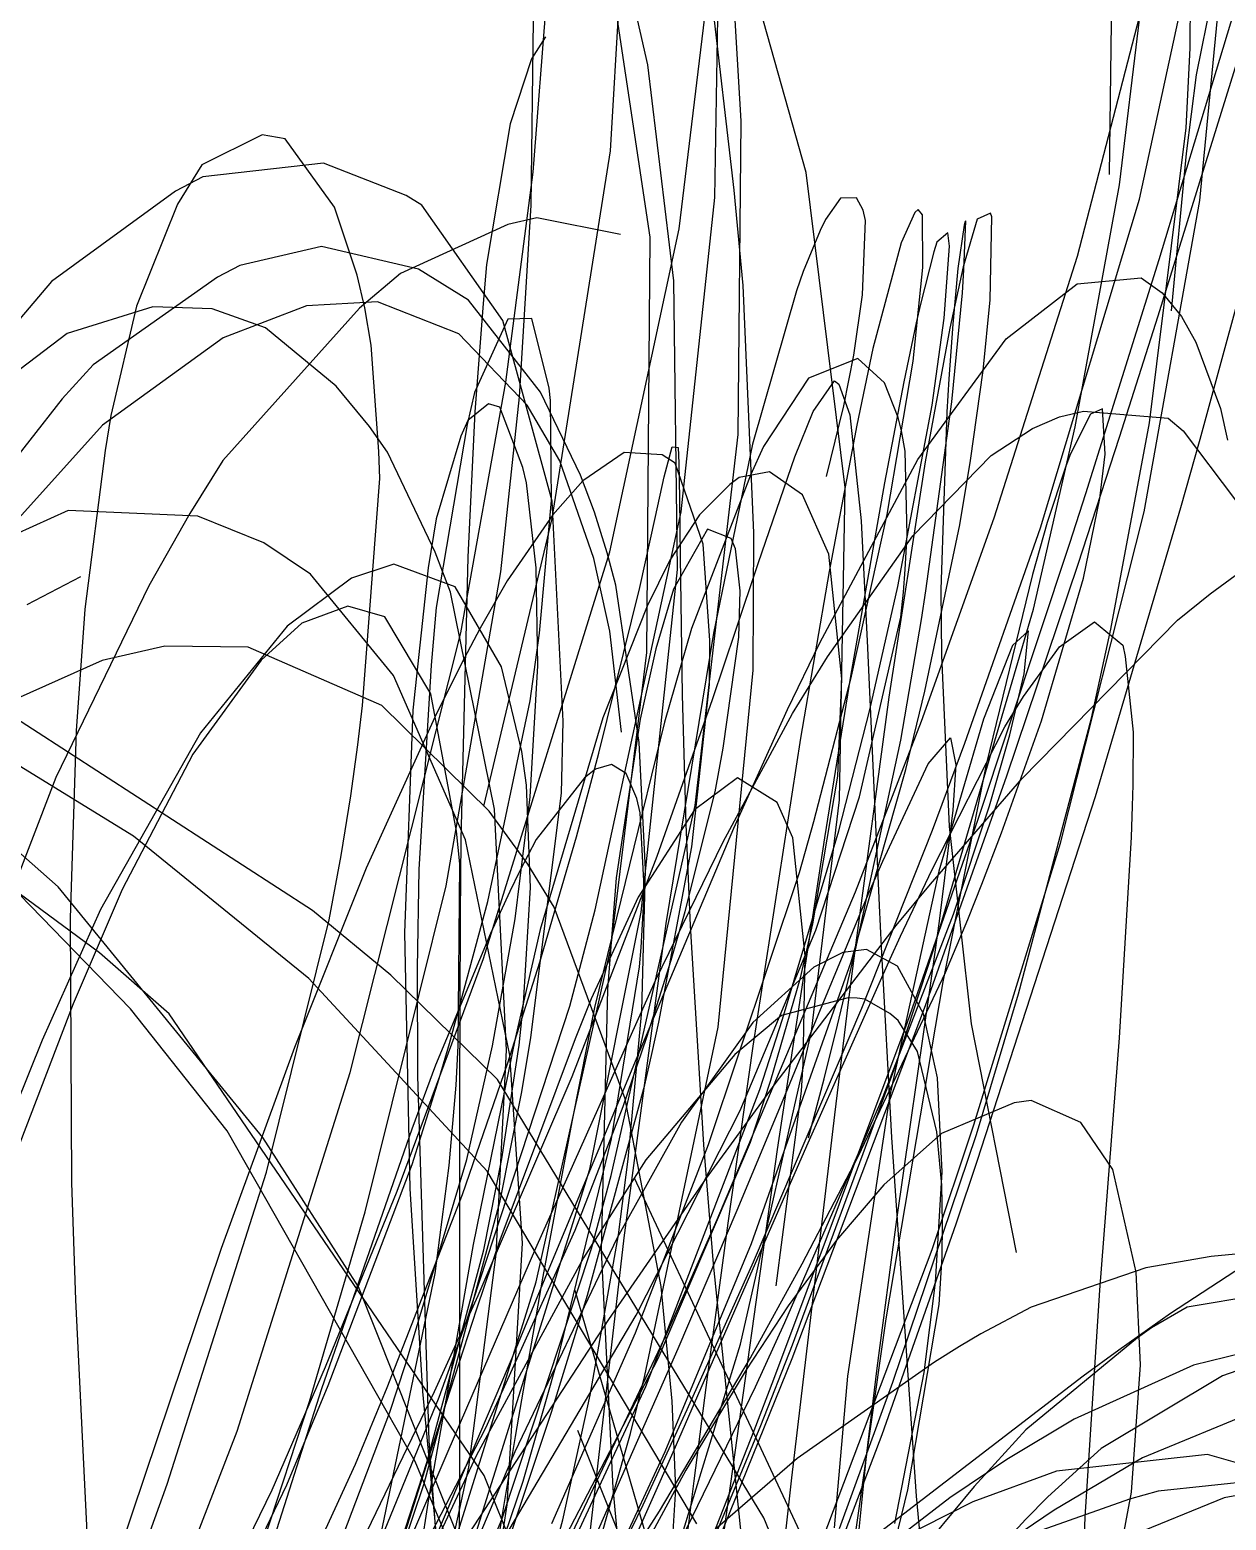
# Model space of a CAD drawing. Header units: metres. Extents: x -233 to 379, y -58 to 1087.
# Drawn here: x -66.08 to -42.18, y 62.79 to 92.55 of the extents above; entities that cross this region are included whole.
import ezdxf

# ---------------------------------------------------------------- set-up
doc = ezdxf.new("R2010")
doc.units = ezdxf.units.M

msp = doc.modelspace()

# ---------------------------------------------------------------- linework, layer by layer
for p, q in [((-53.734, 91.854, -1364.044), (-55.312, 98.761, -1354.988)), ((-41.75, 96.755, -1282.935), (-42.779, 91.652, -1280.637)), ((-53.686, 88.411, -1366.461), (-54.819, 95.949, -1357.236)), ((-50.572, 89.702, -1367.559), (-52.297, 95.84, -1359.053)), ((-56.024, 89.707, -1355.326), (-55.552, 95.72, -1346.21)), ((-42.903, 92.184, -1326.351), (-42.875, 95.102, -1320.535)), ((-54.477, 90.137, -1357.689), (-54.246, 94.136, -1351.453)), ((-51.866, 90.724, -1365.906), (-52.073, 94.139, -1361.847)), ((-42.704, 89.142, -1339.268), (-42.208, 94.327, -1329.251)), ((-42.679, 90.732, -1328.291), (-41.637, 94.189, -1321.429)), ((-52.01, 89.35, -1364.442), (-52.545, 93.974, -1358.744)), ((-43.91, 89.166, -1343.297), (-42.882, 93.917, -1334.57)), ((-53.109, 88.575, -1359.493), (-52.494, 93.648, -1350.118)), ((-44.47, 93.465, -1281.195), (-44.521, 89.659, -1278.409)), ((-52.397, 89.199, -1371.498), (-52.326, 93.263, -1366.776)), ((-45.149, 88.031, -1346.031), (-43.784, 93.314, -1336.59)), ((-56.065, 89.047, -1356.624), (-56.019, 92.749, -1350.72)), ((-44.314, 89.455, -1326.076), (-43.903, 92.807, -1317.629)), ((-55.774, 92.409, -1290.985), (-56.057, 91.973, -1289.225)), ((-56.057, 91.973, -1289.225), (-56.485, 90.671, -1286.976)), ((-43.539, 86.841, -1335.226), (-41.934, 92, -1325.593)), ((-42.978, 90.592, -1329.382), (-42.903, 92.184, -1326.351)), ((-53.214, 87.537, -1369.021), (-53.734, 91.854, -1364.044)), ((-42.779, 91.652, -1280.637), (-42.982, 90.081, -1280.178)), ((-56.485, 90.671, -1286.976), (-56.953, 87.861, -1285.082)), ((-51.929, 84.471, -1372.66), (-51.866, 90.724, -1365.906)), ((-43.714, 84.703, -1339.617), (-42.978, 90.592, -1329.382)), ((-43.522, 87.965, -1333.468), (-42.679, 90.732, -1328.291)), ((-61.437, 90.452, -1294.771), (-62.644, 89.852, -1289.893)), ((-60.977, 90.371, -1296.92), (-61.437, 90.452, -1294.771)), ((-59.993, 89.006, -1303.213), (-60.977, 90.371, -1296.92)), ((-60.211, 89.89, -1293.839), (-62.622, 89.615, -1288.928)), ((-58.563, 89.241, -1298.322), (-60.211, 89.89, -1293.839)), ((-55.642, 82.792, -1367.423), (-54.477, 90.137, -1357.689)), ((-42.982, 90.081, -1280.178), (-43.283, 86.941, -1279.395)), ((-42.702, 84.379, -1338.582), (-41.176, 89.971, -1328.025)), ((-62.622, 89.615, -1288.928), (-63.166, 89.326, -1288.08)), ((-62.644, 89.852, -1289.893), (-63.126, 89.07, -1288.284)), ((-56.572, 85.512, -1360.97), (-56.024, 89.707, -1355.326)), ((-49.794, 83.414, -1374.866), (-50.572, 89.702, -1367.559)), ((-63.166, 89.326, -1288.08), (-65.645, 87.526, -1284.689)), ((-51.832, 87.448, -1366.692), (-52.01, 89.35, -1364.442)), ((-45.194, 84.621, -1336.617), (-44.314, 89.455, -1326.076)), ((-63.126, 89.07, -1288.284), (-63.947, 87.034, -1285.771)), ((-59.541, 87.652, -1307.379), (-59.993, 89.006, -1303.213)), ((-58.25, 89.046, -1299.278), (-58.563, 89.241, -1298.322)), ((-56.629, 86.748, -1306.332), (-58.25, 89.046, -1299.278)), ((-56.298, 85.225, -1362.221), (-56.065, 89.047, -1356.624)), ((-53.064, 82.926, -1378.016), (-52.397, 89.199, -1371.498)), ((-49.883, 89.189, -1290.57), (-50.182, 88.766, -1288.774)), ((-49.563, 89.198, -1293.703), (-49.883, 89.189, -1290.57)), ((-49.435, 88.95, -1295.768), (-49.563, 89.198, -1293.703)), ((-45.889, 82.603, -1353.541), (-43.91, 89.166, -1343.297)), ((-43.818, 82.925, -1349.733), (-42.704, 89.142, -1339.268)), ((-55.952, 88.796, -1293.786), (-56.527, 88.665, -1292.491)), ((-54.281, 88.464, -1298.669), (-55.952, 88.796, -1293.786)), ((-50.182, 88.766, -1288.774), (-50.292, 88.54, -1288.264)), ((-49.442, 87.259, -1302.158), (-49.387, 88.745, -1296.935)), ((-49.387, 88.745, -1296.935), (-49.435, 88.95, -1295.768)), ((-48.397, 88.9, -1284.374), (-48.676, 88.296, -1282.574)), ((-48.332, 88.963, -1285.015), (-48.397, 88.9, -1284.374)), ((-48.247, 88.856, -1286.39), (-48.332, 88.963, -1285.015)), ((-48.24, 87.806, -1289.872), (-48.247, 88.856, -1286.39)), ((-47.155, 88.772, -1285.647), (-47.433, 87.817, -1284.763)), ((-47.418, 87.757, -1297.906), (-47.378, 88.734, -1290.446)), ((-47.394, 88.723, -1288.838), (-47.413, 88.647, -1287.546)), ((-47.378, 88.734, -1290.446), (-47.394, 88.723, -1288.838)), ((-46.888, 88.887, -1288.227), (-47.155, 88.772, -1285.647)), ((-46.894, 87.156, -1292.983), (-46.859, 88.816, -1288.712)), ((-46.859, 88.816, -1288.712), (-46.888, 88.887, -1288.227)), ((-56.527, 88.665, -1292.491), (-58.675, 87.684, -1288.306)), ((-54.492, 82.128, -1369.148), (-53.109, 88.575, -1359.493)), ((-53.754, 80.117, -1375.036), (-53.686, 88.411, -1366.461)), ((-50.292, 88.54, -1288.264), (-50.63, 87.727, -1286.9)), ((-47.739, 88.499, -1284.615), (-47.963, 88.308, -1281.928)), ((-47.706, 88.228, -1286.044), (-47.739, 88.499, -1284.615)), ((-47.413, 88.647, -1287.546), (-47.538, 87.786, -1282.147)), ((-60.248, 88.226, -1289.115), (-61.883, 87.845, -1285.542)), ((-58.312, 87.773, -1294.467), (-60.248, 88.226, -1289.115)), ((-48.676, 88.296, -1282.574), (-49.24, 86.185, -1281.12)), ((-48.018, 88.119, -1281.706), (-48.288, 87.072, -1280.931)), ((-47.963, 88.308, -1281.928), (-48.018, 88.119, -1281.706)), ((-47.816, 86.791, -1289.79), (-47.706, 88.228, -1286.044)), ((-61.883, 87.845, -1285.542), (-62.33, 87.613, -1284.709)), ((-56.953, 87.861, -1285.082), (-57.025, 87.085, -1284.885)), ((-48.436, 85.931, -1294.067), (-48.24, 87.806, -1289.872)), ((-47.433, 87.817, -1284.763), (-47.701, 86.591, -1284.428)), ((-46.817, 82.804, -1354.22), (-45.149, 88.031, -1346.031)), ((-44.986, 83.295, -1341.626), (-43.522, 87.965, -1333.468)), ((-65.645, 87.526, -1284.689), (-67.692, 85.119, -1282.683)), ((-62.33, 87.613, -1284.709), (-64.809, 85.861, -1280.575)), ((-59.387, 86.996, -1309.163), (-59.541, 87.652, -1307.379)), ((-58.675, 87.684, -1288.306), (-59.494, 86.99, -1287.093)), ((-57.318, 87.15, -1297.747), (-58.312, 87.773, -1294.467)), ((-53.139, 81.772, -1374.95), (-53.214, 87.537, -1369.021)), ((-50.63, 87.727, -1286.9), (-50.761, 87.341, -1286.483)), ((-47.538, 87.786, -1282.147), (-47.643, 86.676, -1279.761)), ((-47.449, 87.3, -1300.278), (-47.418, 87.757, -1297.906)), ((-45.157, 87.479, -1293.783), (-43.879, 87.597, -1288.232)), ((-43.879, 87.597, -1288.232), (-43.459, 87.297, -1286.446)), ((-51.619, 82.504, -1372.173), (-51.832, 87.448, -1366.692)), ((-50.761, 87.341, -1286.483), (-51.64, 84.28, -1284.313)), ((-49.616, 86.053, -1305.571), (-49.442, 87.259, -1302.158)), ((-47.66, 85.124, -1308.325), (-47.449, 87.3, -1300.278)), ((-46.576, 86.379, -1300.274), (-45.157, 87.479, -1293.783)), ((-43.459, 87.297, -1286.446), (-43.07, 86.824, -1284.781)), ((-63.62, 87.018, -1286.839), (-65.33, 86.484, -1282.981)), ((-63.947, 87.034, -1285.771), (-64.462, 84.851, -1284.364)), ((-62.437, 86.976, -1289.914), (-63.62, 87.018, -1286.839)), ((-61.371, 86.598, -1293.054), (-62.437, 86.976, -1289.914)), ((-59.494, 86.99, -1287.093), (-62.219, 83.951, -1283.789)), ((-60.551, 87.036, -1288.49), (-62.217, 86.402, -1285.002)), ((-59.136, 87.119, -1292.049), (-60.551, 87.036, -1288.49)), ((-59.258, 86.255, -1311.03), (-59.387, 86.996, -1309.163)), ((-57.505, 86.478, -1297.236), (-59.136, 87.119, -1292.049)), ((-55.88, 85.318, -1303.893), (-57.318, 87.15, -1297.747)), ((-57.025, 87.085, -1284.885), (-57.187, 84.922, -1284.536)), ((-48.288, 87.072, -1280.931), (-48.371, 86.7, -1280.825)), ((-47.033, 85.747, -1295.798), (-46.894, 87.156, -1292.983)), ((-59.96, 85.436, -1298.022), (-61.371, 86.598, -1293.054)), ((-56.53, 86.773, -1279.861), (-57.195, 85.309, -1277.5)), ((-55.646, 83.138, -1314.536), (-56.629, 86.748, -1306.332)), ((-56.05, 86.785, -1282.909), (-56.53, 86.773, -1279.861)), ((-55.707, 85.395, -1287.806), (-56.05, 86.785, -1282.909)), ((-48.371, 86.7, -1280.825), (-48.619, 85.519, -1280.636)), ((-48.053, 85.054, -1293.336), (-47.816, 86.791, -1289.79)), ((-47.643, 86.676, -1279.761), (-47.722, 85.58, -1278.271)), ((-44.313, 84.414, -1339.524), (-43.539, 86.841, -1335.226)), ((-43.07, 86.824, -1284.781), (-42.79, 86.313, -1283.563)), ((-65.33, 86.484, -1282.981), (-67.183, 85.087, -1279.533)), ((-62.217, 86.402, -1285.002), (-64.626, 84.657, -1280.936)), ((-56.143, 85.053, -1303.024), (-57.505, 86.478, -1297.236)), ((-48.337, 83.969, -1308.891), (-46.576, 86.379, -1300.274)), ((-47.701, 86.591, -1284.428), (-48.192, 83.923, -1284.428)), ((-42.79, 86.313, -1283.563), (-42.297, 84.992, -1281.354)), ((-59.103, 84.133, -1315.768), (-59.258, 86.255, -1311.03)), ((-49.815, 85.044, -1308.159), (-49.616, 86.053, -1305.571)), ((-49.24, 86.185, -1281.12), (-49.559, 84.656, -1280.966)), ((-64.809, 85.861, -1280.575), (-65.428, 85.184, -1279.781)), ((-49.539, 85.988, -1291.855), (-50.523, 85.595, -1288.46)), ((-49.005, 85.501, -1295.008), (-49.539, 85.988, -1291.855)), ((-48.955, 82.875, -1299.743), (-48.436, 85.931, -1294.067)), ((-47.285, 83.952, -1299.01), (-47.033, 85.747, -1295.798)), ((-59.291, 84.628, -1300.718), (-59.96, 85.436, -1298.022)), ((-57.467, 80.51, -1367.096), (-56.572, 85.512, -1360.97)), ((-50.523, 85.595, -1288.46), (-51.423, 84.233, -1286.799)), ((-50.429, 84.928, -1295.546), (-50.004, 85.542, -1292.234)), ((-50.004, 85.542, -1292.234), (-49.921, 85.474, -1291.487)), ((-49.921, 85.474, -1291.487), (-49.696, 84.861, -1289.373)), ((-48.619, 85.519, -1280.636), (-49.007, 83.505, -1280.685)), ((-48.735, 84.807, -1297.583), (-49.005, 85.501, -1295.008)), ((-47.722, 85.58, -1278.271), (-47.76, 84.917, -1277.601)), ((-65.428, 85.184, -1279.781), (-67.41, 82.659, -1277.585)), ((-57.195, 85.309, -1277.5), (-57.343, 84.67, -1277.224)), ((-56.669, 81.725, -1367.004), (-56.298, 85.225, -1362.221)), ((-55.08, 83.658, -1308.346), (-55.88, 85.318, -1303.893)), ((-55.676, 85.152, -1288.503), (-55.707, 85.395, -1287.806)), ((-55.66, 83.152, -1293.2), (-55.676, 85.152, -1288.503)), ((-48.178, 81.349, -1319.047), (-47.66, 85.124, -1308.325)), ((-64.462, 84.851, -1284.364), (-64.575, 84.153, -1284.076)), ((-56.916, 85.08, -1282.844), (-57.328, 84.748, -1280.687)), ((-57.187, 84.922, -1284.536), (-57.327, 82.021, -1284.469)), ((-56.692, 85.018, -1284.281), (-56.916, 85.08, -1282.844)), ((-56.227, 83.81, -1288.969), (-56.692, 85.018, -1284.281)), ((-55.492, 83.943, -1306.54), (-56.143, 85.053, -1303.024)), ((-50.797, 84.026, -1298.099), (-50.429, 84.928, -1295.546)), ((-50.162, 83.628, -1311.506), (-49.815, 85.044, -1308.159)), ((-49.696, 84.861, -1289.373), (-49.472, 82.749, -1287.132)), ((-48.742, 81.432, -1299.756), (-48.053, 85.054, -1293.336)), ((-47.76, 84.917, -1277.601), (-47.882, 81.375, -1275.021)), ((-46.052, 84.591, -1297.843), (-45.507, 84.823, -1295.608)), ((-45.507, 84.823, -1295.608), (-45.03, 84.937, -1293.675)), ((-44.891, 84.878, -1284.441), (-45.293, 84.085, -1282.762)), ((-45.03, 84.937, -1293.675), (-43.341, 84.796, -1286.909)), ((-44.65, 84.985, -1286.686), (-44.891, 84.878, -1284.441)), ((-44.598, 84.078, -1291.175), (-44.65, 84.985, -1286.686)), ((-42.297, 84.992, -1281.354), (-42.152, 84.354, -1280.66)), ((-64.626, 84.657, -1280.936), (-66.538, 82.53, -1278.502)), ((-58.935, 84.114, -1302.265), (-59.291, 84.628, -1300.718)), ((-57.343, 84.67, -1277.224), (-57.961, 81.014, -1276.559)), ((-57.328, 84.748, -1280.687), (-57.471, 84.434, -1280.112)), ((-49.559, 84.656, -1280.966), (-50.113, 81.732, -1281.143)), ((-48.667, 84.543, -1298.441), (-48.735, 84.807, -1297.583)), ((-48.594, 84.137, -1299.651), (-48.667, 84.543, -1298.441)), ((-46.876, 84.049, -1301.297), (-46.052, 84.591, -1297.843)), ((-46.028, 80.98, -1343.833), (-45.194, 84.621, -1336.617)), ((-44.484, 80.586, -1346.256), (-43.714, 84.703, -1339.617)), ((-43.341, 84.796, -1286.909), (-43.037, 84.541, -1285.687)), ((-43.037, 84.541, -1285.687), (-41.995, 83.156, -1281.383)), ((-57.471, 84.434, -1280.112), (-57.963, 82.789, -1278.461)), ((-53.406, 83.626, -1296.326), (-53.248, 84.224, -1293.931)), ((-53.248, 84.224, -1293.931), (-53.126, 84.208, -1291.076)), ((-52.786, 77.059, -1379.748), (-51.929, 84.471, -1372.66)), ((-51.64, 84.28, -1284.313), (-52.424, 80.502, -1283.561)), ((-51.423, 84.233, -1286.799), (-51.684, 83.661, -1286.511)), ((-45.137, 81.883, -1343.836), (-44.313, 84.414, -1339.524)), ((-43.085, 83.01, -1341.061), (-42.702, 84.379, -1338.582)), ((-64.575, 84.153, -1284.076), (-64.981, 80.984, -1283.101)), ((-62.219, 83.951, -1283.789), (-62.884, 82.891, -1283.263)), ((-59.086, 83.589, -1316.922), (-59.103, 84.133, -1315.768)), ((-57.979, 82.119, -1307.333), (-58.935, 84.114, -1302.265)), ((-54.81, 81.995, -1311.659), (-55.492, 83.943, -1306.54)), ((-54.203, 84.111, -1292.863), (-55.034, 83.546, -1288.867)), ((-53.445, 84.062, -1297.882), (-54.203, 84.111, -1292.863)), ((-53.19, 83.896, -1299.957), (-53.445, 84.062, -1297.882)), ((-53.126, 84.208, -1291.076), (-53.113, 83.897, -1290.386)), ((-51.523, 81.916, -1302.495), (-50.797, 84.026, -1298.099)), ((-50.298, 80.311, -1318.973), (-48.337, 83.969, -1308.891)), ((-48.192, 83.923, -1284.428), (-48.918, 79.226, -1285.378)), ((-48.556, 82.469, -1303.91), (-48.594, 84.137, -1299.651)), ((-48.439, 82.446, -1308.163), (-46.876, 84.049, -1301.297)), ((-47.499, 82.669, -1301.192), (-47.285, 83.952, -1299.01)), ((-45.293, 84.085, -1282.762), (-45.383, 83.838, -1282.578)), ((-44.703, 83.194, -1294.125), (-44.598, 84.078, -1291.175)), ((-56.154, 83.505, -1289.913), (-56.227, 83.81, -1288.969)), ((-54.799, 82.918, -1310.171), (-55.08, 83.658, -1308.346)), ((-53.583, 82.833, -1298.429), (-53.406, 83.626, -1296.326)), ((-52.63, 82.278, -1308.054), (-53.19, 83.896, -1299.957)), ((-53.113, 83.897, -1290.386), (-53.099, 83.191, -1289.411)), ((-51.684, 83.661, -1286.511), (-52.858, 80.595, -1285.681)), ((-51.301, 83.726, -1291.449), (-51.908, 83.608, -1289.66)), ((-50.642, 83.264, -1294.337), (-51.301, 83.726, -1291.449)), ((-45.383, 83.838, -1282.578), (-45.754, 82.712, -1282.036)), ((-59.432, 79.061, -1325.473), (-59.086, 83.589, -1316.922)), ((-55.965, 81.807, -1294.222), (-56.154, 83.505, -1289.913)), ((-55.034, 83.546, -1288.867), (-55.628, 82.866, -1286.623)), ((-52.095, 83.473, -1289.239), (-52.702, 82.867, -1288.074)), ((-51.908, 83.608, -1289.66), (-52.095, 83.473, -1289.239)), ((-49.904, 77.177, -1381.079), (-49.794, 83.414, -1374.866)), ((-49.007, 83.505, -1280.685), (-49.685, 79.644, -1281.39)), ((-55.899, 80.506, -1298.61), (-55.66, 83.152, -1293.2)), ((-55.424, 78.746, -1322.985), (-55.646, 83.138, -1314.536)), ((-53.099, 83.191, -1289.411), (-53.088, 82.025, -1288.475)), ((-50.115, 82.083, -1298.225), (-50.642, 83.264, -1294.337)), ((-45.301, 82.303, -1343.308), (-44.986, 83.295, -1341.626)), ((-45.033, 81.599, -1298.511), (-44.703, 83.194, -1294.125)), ((-65.312, 82.952, -1284.694), (-68.095, 81.695, -1278.887)), ((-62.719, 82.838, -1291.64), (-65.312, 82.952, -1284.694)), ((-62.884, 82.891, -1283.263), (-63.7, 81.447, -1282.725)), ((-61.405, 82.308, -1295.783), (-62.719, 82.838, -1291.64)), ((-57.963, 82.789, -1278.461), (-58.12, 81.808, -1278.135)), ((-57.008, 77.046, -1374.201), (-55.642, 82.792, -1367.423)), ((-55.628, 82.866, -1286.623), (-56.542, 81.545, -1283.737)), ((-54.543, 82.109, -1312.063), (-54.799, 82.918, -1310.171)), ((-54.787, 74.978, -1385.183), (-53.064, 82.926, -1378.016)), ((-53.896, 81.413, -1301.43), (-53.583, 82.833, -1298.429)), ((-52.702, 82.867, -1288.074), (-53.292, 81.958, -1287.284)), ((-49.664, 79.643, -1305.242), (-48.955, 82.875, -1299.743)), ((-49.472, 82.749, -1287.132), (-49.343, 80.21, -1286.081)), ((-48.269, 78.749, -1360.027), (-46.817, 82.804, -1354.22)), ((-45.489, 76.308, -1359.57), (-43.818, 82.925, -1349.733)), ((-44.79, 77.245, -1350.761), (-43.085, 83.01, -1341.061)), ((-52.541, 82.581, -1286.057), (-53.22, 81.383, -1283.352)), ((-52.067, 82.39, -1289.945), (-52.541, 82.581, -1286.057)), ((-51.627, 79.762, -1375.057), (-51.619, 82.504, -1372.173)), ((-50.143, 80.03, -1316.06), (-48.439, 82.446, -1308.163)), ((-48.59, 81.772, -1305.573), (-48.556, 82.469, -1303.91)), ((-48.202, 79.343, -1306.559), (-47.499, 82.669, -1301.192)), ((-47.4, 78.306, -1359.593), (-45.889, 82.603, -1353.541)), ((-45.754, 82.712, -1282.036), (-46.047, 81.675, -1281.905)), ((-60.473, 81.679, -1299.084), (-61.405, 82.308, -1295.783)), ((-52.496, 80.356, -1314.569), (-52.63, 82.278, -1308.054)), ((-51.979, 82.185, -1291.086), (-52.067, 82.39, -1289.945)), ((-51.888, 81.348, -1294.008), (-51.979, 82.185, -1291.086)), ((-47.135, 76.788, -1352.086), (-45.301, 82.303, -1343.308)), ((-42.502, 81.29, -1312.645), (-41.34, 82.141, -1308.824)), ((-58.808, 81.881, -1300.889), (-59.652, 81.598, -1297.54)), ((-57.584, 81.425, -1307.43), (-58.808, 81.881, -1300.889)), ((-57.675, 81.324, -1309.189), (-57.979, 82.119, -1307.333)), ((-57.327, 82.021, -1284.469), (-57.468, 76.384, -1285.064)), ((-57.015, 74.01, -1379.285), (-54.492, 82.128, -1369.148)), ((-54.491, 80.543, -1315.071), (-54.81, 81.995, -1311.659)), ((-54.369, 81.463, -1313.514), (-54.543, 82.109, -1312.063)), ((-53.292, 81.958, -1287.284), (-53.744, 81.04, -1286.889)), ((-53.088, 82.025, -1288.475), (-53.05, 79.269, -1287.271)), ((-51.977, 80.561, -1305.01), (-51.523, 81.916, -1302.495)), ((-49.856, 79.591, -1304.434), (-50.115, 82.083, -1298.225)), ((-46.565, 77.656, -1350.646), (-45.137, 81.883, -1343.836)), ((-65.066, 81.626, -1285.242), (-66.138, 81.07, -1282.944)), ((-59.652, 81.598, -1297.54), (-60.939, 80.64, -1293.318)), ((-58.813, 79.657, -1306.373), (-60.473, 81.679, -1299.084)), ((-58.12, 81.808, -1278.135), (-58.426, 78.967, -1277.777)), ((-57.761, 75.459, -1374.8), (-56.669, 81.725, -1367.004)), ((-56.542, 81.545, -1283.737), (-57.082, 80.603, -1282.355)), ((-55.929, 79.849, -1298.581), (-55.965, 81.807, -1294.222)), ((-53.869, 74.934, -1381.161), (-53.139, 81.772, -1374.95)), ((-50.113, 81.732, -1281.143), (-50.681, 78.408, -1281.803)), ((-48.627, 81.319, -1306.624), (-48.59, 81.772, -1305.573)), ((-46.047, 81.675, -1281.905), (-46.977, 77.882, -1282.32)), ((-45.872, 78.754, -1305.324), (-45.033, 81.599, -1298.511)), ((-63.7, 81.447, -1282.725), (-65.555, 77.62, -1281.895)), ((-56.797, 76.99, -1317.859), (-57.675, 81.324, -1309.189)), ((-56.657, 79.83, -1315.177), (-57.584, 81.425, -1307.43)), ((-54.71, 78.104, -1307.336), (-53.896, 81.413, -1301.43)), ((-53.908, 78.32, -1319.876), (-54.369, 81.463, -1313.514)), ((-53.22, 81.383, -1283.352), (-53.576, 80.19, -1282.493)), ((-51.912, 80.42, -1296.568), (-51.888, 81.348, -1294.008)), ((-49.3, 78.974, -1303.881), (-48.742, 81.432, -1299.756)), ((-48.681, 80.824, -1307.749), (-48.627, 81.319, -1306.624)), ((-48.265, 80.773, -1320.574), (-48.178, 81.349, -1319.047)), ((-47.882, 81.375, -1275.021), (-47.866, 80.059, -1274.557)), ((-43.151, 80.761, -1314.735), (-42.502, 81.29, -1312.645)), ((-60.429, 74.968, -1393.553), (-70.076, 81.203, -1399.782)), ((-64.981, 80.984, -1283.101), (-65.149, 78.552, -1282.772)), ((-59.727, 81.044, -1294.234), (-60.647, 80.706, -1289.535)), ((-58.986, 80.829, -1298.98), (-59.727, 81.044, -1294.234)), ((-57.961, 81.014, -1276.559), (-58.064, 79.862, -1276.662)), ((-53.744, 81.04, -1286.889), (-54.63, 78.812, -1286.489)), ((-48.032, 74.161, -1355.839), (-46.028, 80.98, -1343.833)), ((-60.647, 80.706, -1289.535), (-61.456, 79.966, -1286.216)), ((-58.066, 79.291, -1307.737), (-58.986, 80.829, -1298.98)), ((-49.505, 77.234, -1315.347), (-48.681, 80.824, -1307.749)), ((-48.682, 78.367, -1326.506), (-48.265, 80.773, -1320.574)), ((-46.263, 77.597, -1324.363), (-43.151, 80.761, -1314.735)), ((-45.507, 80.229, -1304.032), (-44.812, 80.731, -1299.145)), ((-44.812, 80.731, -1299.145), (-44.247, 80.261, -1294.272)), ((-60.939, 80.64, -1293.318), (-62.666, 78.512, -1288.931)), ((-59.677, 71.732, -1376.587), (-57.467, 80.51, -1367.096)), ((-57.082, 80.603, -1282.355), (-57.467, 79.873, -1281.485)), ((-56.084, 79.15, -1301.242), (-55.899, 80.506, -1298.61)), ((-54.259, 78.529, -1319.382), (-54.491, 80.543, -1315.071)), ((-52.858, 80.595, -1285.681), (-53.4, 78.723, -1285.695)), ((-52.424, 80.502, -1283.561), (-53.374, 74.706, -1283.723)), ((-52.502, 79.481, -1317.176), (-52.496, 80.356, -1314.569)), ((-52.442, 79.177, -1307.432), (-51.977, 80.561, -1305.01)), ((-52.225, 78.209, -1301.634), (-51.912, 80.42, -1296.568)), ((-46.132, 80.548, -1302.522), (-46.45, 80.256, -1297.517)), ((-46.213, 79.689, -1307.94), (-46.132, 80.548, -1302.522)), ((-44.868, 78.806, -1349.023), (-44.484, 80.586, -1346.256)), ((-63.382, 80.241, -1283.837), (-64.629, 79.954, -1281.493)), ((-61.718, 80.223, -1287.42), (-63.382, 80.241, -1283.837)), ((-59.049, 79.058, -1294.627), (-61.718, 80.223, -1287.42)), ((-54.473, 74.214, -1380.459), (-53.754, 80.117, -1375.036)), ((-53.576, 80.19, -1282.493), (-53.885, 78.789, -1281.928)), ((-50.941, 78.982, -1322.317), (-50.298, 80.311, -1318.973)), ((-49.343, 80.21, -1286.081), (-49.114, 75.063, -1285.126)), ((-47.866, 80.059, -1274.557), (-47.714, 76.646, -1273.781)), ((-46.45, 80.256, -1297.517), (-47.028, 78.787, -1294.285)), ((-46.23, 79.239, -1308.641), (-45.507, 80.229, -1304.032)), ((-44.247, 80.261, -1294.272), (-44.201, 80.04, -1293.685)), ((-64.008, 76.451, -1396.572), (-69.726, 79.969, -1400.159)), ((-64.629, 79.954, -1281.493), (-66.646, 79.057, -1278.157)), ((-61.456, 79.966, -1286.216), (-62.822, 78.09, -1281.672)), ((-58.064, 79.862, -1276.662), (-58.31, 75.781, -1277.322)), ((-57.467, 79.873, -1281.485), (-57.985, 78.828, -1280.426)), ((-56.252, 78.141, -1320.973), (-56.657, 79.83, -1315.177)), ((-56.086, 77.232, -1303.952), (-55.929, 79.849, -1298.581)), ((-52.327, 72.636, -1381.811), (-51.627, 79.762, -1375.057)), ((-50.841, 78.9, -1319.37), (-50.143, 80.03, -1316.06)), ((-44.201, 80.04, -1293.685), (-44.038, 78.526, -1290.828)), ((-57.372, 76.376, -1315.324), (-58.813, 79.657, -1306.373)), ((-52.851, 76.234, -1325.293), (-52.502, 79.481, -1317.176)), ((-50.417, 76.744, -1309.967), (-49.664, 79.643, -1305.242)), ((-49.685, 79.644, -1281.39), (-50.205, 76.418, -1282.353)), ((-49.941, 77.651, -1308.793), (-49.856, 79.591, -1304.434)), ((-46.499, 78.472, -1312.436), (-46.213, 79.689, -1307.94)), ((-57.553, 76.552, -1317.341), (-58.066, 79.291, -1307.737)), ((-53.544, 76.048, -1312.576), (-52.442, 79.177, -1307.432)), ((-53.05, 79.269, -1287.271), (-52.975, 76.684, -1286.778)), ((-48.918, 79.226, -1285.378), (-49.593, 74.222, -1286.968)), ((-48.577, 77.778, -1309.029), (-48.202, 79.343, -1306.559)), ((-46.602, 78.636, -1310.92), (-46.23, 79.239, -1308.641)), ((-59.526, 78.272, -1326.897), (-59.432, 79.061, -1325.473)), ((-56.904, 76.947, -1302.151), (-59.049, 79.058, -1294.627)), ((-58.426, 78.967, -1277.777), (-58.595, 74.522, -1278.246)), ((-56.929, 75.143, -1308.602), (-56.084, 79.15, -1301.242)), ((-52.229, 76.337, -1326.08), (-50.841, 78.9, -1319.37)), ((-52.013, 76.609, -1327.875), (-50.941, 78.982, -1322.317)), ((-49.92, 76.557, -1307.835), (-49.3, 78.974, -1303.881)), ((-57.985, 78.828, -1280.426), (-59.357, 75.809, -1278.095)), ((-54.63, 78.812, -1286.489), (-55.881, 74.585, -1286.784)), ((-55.459, 77.309, -1325.592), (-55.424, 78.746, -1322.985)), ((-53.4, 78.723, -1285.695), (-54.797, 73.032, -1286.407)), ((-53.885, 78.789, -1281.928), (-54.365, 75.618, -1281.345)), ((-49.584, 75.337, -1364.601), (-48.269, 78.749, -1360.027)), ((-48.061, 75.77, -1319.189), (-46.602, 78.636, -1310.92)), ((-47.028, 78.787, -1294.285), (-47.918, 75.754, -1291.63)), ((-46.667, 76.515, -1310.329), (-45.872, 78.754, -1305.324)), ((-46.329, 73.3, -1357.033), (-44.868, 78.806, -1349.023)), ((-65.149, 78.552, -1282.772), (-65.272, 74.81, -1282.653)), ((-62.666, 78.512, -1288.931), (-64.665, 74.988, -1285.3)), ((-59.668, 77.255, -1328.694), (-59.526, 78.272, -1326.897)), ((-53.781, 75.781, -1324.609), (-53.908, 78.32, -1319.876)), ((-50.681, 78.408, -1281.803), (-51.637, 72.258, -1283.601)), ((-49.582, 74.18, -1335.818), (-48.682, 78.367, -1326.506)), ((-48.131, 77.897, -1299.948), (-47.688, 78.413, -1294.893)), ((-48.046, 76.571, -1361.93), (-47.4, 78.306, -1359.593)), ((-47.688, 78.413, -1294.893), (-47.579, 77.877, -1291.582)), ((-46.908, 77.056, -1316.595), (-46.499, 78.472, -1312.436)), ((-44.038, 78.526, -1290.828), (-44.043, 77.477, -1289.777)), ((-62.822, 78.09, -1281.672), (-64.235, 75.384, -1278.235)), ((-56.155, 77.466, -1323.04), (-56.252, 78.141, -1320.973)), ((-55.157, 76.434, -1310.145), (-54.71, 78.104, -1307.336)), ((-52.391, 77.338, -1303.502), (-52.225, 78.209, -1301.634)), ((-54.778, 77.79, -1297.142), (-54.995, 77.615, -1295.484)), ((-54.459, 77.881, -1300.12), (-54.778, 77.79, -1297.142)), ((-54.169, 77.7, -1303.712), (-54.459, 77.881, -1300.12)), ((-53.953, 77.202, -1307.692), (-54.169, 77.7, -1303.712)), ((-49.67, 73.94, -1314.968), (-48.577, 77.778, -1309.029)), ((-49.04, 75.951, -1307.073), (-48.131, 77.897, -1299.948)), ((-46.977, 77.882, -1282.32), (-47.841, 73.539, -1283.845)), ((-47.579, 77.877, -1291.582), (-47.642, 76.969, -1289.841)), ((-64.065, 73.002, -1398.694), (-68.555, 77.615, -1402.277)), ((-65.511, 75.438, -1395.823), (-68.04, 77.662, -1397.797)), ((-65.555, 77.62, -1281.895), (-66.597, 74.917, -1281.807)), ((-56.079, 75.424, -1328.513), (-56.155, 77.466, -1323.04)), ((-54.995, 77.615, -1295.484), (-55.961, 76.385, -1289.464)), ((-51.942, 77.617, -1296.749), (-52.8, 76.975, -1291.371)), ((-51.149, 77.123, -1304.588), (-51.942, 77.617, -1296.749)), ((-50.439, 74.699, -1315.015), (-49.941, 77.651, -1308.793)), ((-48.188, 73.068, -1357.572), (-46.565, 77.656, -1350.646)), ((-48.09, 75.489, -1329.854), (-46.263, 77.597, -1324.363)), ((-44.043, 77.477, -1289.777), (-44.057, 77.052, -1289.449)), ((-64.684, 74.117, -1394.453), (-69.021, 77.317, -1398.015)), ((-59.861, 76.067, -1330.747), (-59.668, 77.255, -1328.694)), ((-56.384, 74.797, -1308.722), (-56.086, 77.232, -1303.952)), ((-56.068, 72.427, -1333.809), (-55.459, 77.309, -1325.592)), ((-53.884, 76.916, -1309.432), (-53.953, 77.202, -1307.692)), ((-52.99, 74.944, -1308.321), (-52.391, 77.338, -1303.502)), ((-50.839, 76.417, -1309.118), (-51.149, 77.123, -1304.588)), ((-50.461, 72.549, -1385.182), (-49.904, 77.177, -1381.079)), ((-50.376, 74.572, -1320.728), (-49.505, 77.234, -1315.347)), ((-47.146, 69.979, -1361.763), (-44.79, 77.245, -1350.761)), ((-56.131, 75.892, -1305.328), (-56.904, 76.947, -1302.151)), ((-56.558, 72.179, -1326.307), (-56.797, 76.99, -1317.859)), ((-54.464, 69.671, -1385.922), (-52.786, 77.059, -1379.748)), ((-52.8, 76.975, -1291.371), (-53.927, 75.23, -1286.424)), ((-53.813, 75.555, -1315.305), (-53.884, 76.916, -1309.432)), ((-48.555, 72.715, -1358.168), (-47.135, 76.788, -1352.086)), ((-47.642, 76.969, -1289.841), (-47.912, 74.752, -1287.629)), ((-47.63, 74.895, -1321.964), (-46.908, 77.056, -1316.595)), ((-44.057, 77.052, -1289.449), (-44.082, 76.433, -1289.023)), ((-57.485, 75.895, -1319.378), (-57.553, 76.552, -1317.341)), ((-54.014, 71.877, -1337.808), (-52.013, 76.609, -1327.875)), ((-52.975, 76.684, -1286.778), (-52.885, 74.667, -1286.596)), ((-51.041, 72.798, -1313.872), (-49.92, 76.557, -1307.835)), ((-50.701, 75.725, -1311.604), (-50.417, 76.744, -1309.967)), ((-49.457, 73.014, -1366.469), (-48.046, 76.571, -1361.93)), ((-47.714, 76.646, -1273.781), (-47.275, 72.702, -1273.568)), ((-47.059, 75.494, -1312.551), (-46.667, 76.515, -1310.329)), ((-60.502, 73.61, -1394.173), (-64.008, 76.451, -1396.572)), ((-57.468, 76.384, -1285.064), (-57.48, 74.879, -1285.383)), ((-56.487, 72.076, -1325.02), (-57.372, 76.376, -1315.324)), ((-55.961, 76.385, -1289.464), (-56.297, 75.744, -1287.99)), ((-55.889, 73.932, -1314.206), (-55.157, 76.434, -1310.145)), ((-53.579, 73.569, -1332.598), (-52.229, 76.337, -1326.08)), ((-53.514, 72.737, -1332.864), (-52.851, 76.234, -1325.293)), ((-50.205, 76.418, -1282.353), (-51.148, 70.192, -1284.601)), ((-50.588, 74.061, -1318.383), (-50.839, 76.417, -1309.118)), ((-47.22, 70.688, -1367.123), (-45.489, 76.308, -1359.57)), ((-44.082, 76.433, -1289.023), (-44.32, 72.425, -1287.016)), ((-60.1, 74.777, -1332.926), (-59.861, 76.067, -1330.747)), ((-57.521, 72.265, -1328.881), (-57.485, 75.895, -1319.378)), ((-55.606, 75.034, -1307.718), (-56.131, 75.892, -1305.328)), ((-55.246, 71.653, -1319.459), (-53.544, 76.048, -1312.576)), ((-49.329, 75.282, -1309.115), (-49.04, 75.951, -1307.073)), ((-59.357, 75.809, -1278.095), (-60.791, 72.232, -1276.447)), ((-58.31, 75.781, -1277.322), (-58.343, 73.814, -1277.826)), ((-56.297, 75.744, -1287.99), (-56.491, 75.343, -1287.224)), ((-54.365, 75.618, -1281.345), (-54.538, 73.391, -1281.345)), ((-53.854, 72.96, -1329.546), (-53.781, 75.781, -1324.609)), ((-52.519, 70.292, -1320.126), (-50.701, 75.725, -1311.604)), ((-47.918, 75.754, -1291.63), (-48.907, 71.245, -1290.064)), ((-48.683, 74.456, -1322.556), (-48.061, 75.77, -1319.189)), ((-61.42, 70.436, -1392.193), (-65.511, 75.438, -1395.823)), ((-64.235, 75.384, -1278.235), (-65.21, 73.103, -1276.521)), ((-59.376, 68.947, -1382.141), (-57.761, 75.459, -1374.8)), ((-56.491, 75.343, -1287.224), (-56.874, 74.509, -1285.832)), ((-56.218, 73.106, -1333.999), (-56.079, 75.424, -1328.513)), ((-53.816, 75.16, -1316.798), (-53.813, 75.555, -1315.305)), ((-52.35, 68.797, -1372.581), (-49.584, 75.337, -1364.601)), ((-48.77, 74.667, -1331.872), (-48.09, 75.489, -1329.854)), ((-47.343, 74.785, -1314.074), (-47.059, 75.494, -1312.551)), ((-57.696, 72.307, -1313.641), (-56.929, 75.143, -1308.602)), ((-54.184, 71.208, -1316.83), (-55.606, 75.034, -1307.718)), ((-53.927, 75.23, -1286.424), (-54.866, 73.199, -1283.591)), ((-53.869, 74.225, -1319.966), (-53.816, 75.16, -1316.798)), ((-50.748, 71.866, -1317.669), (-49.329, 75.282, -1309.115)), ((-49.114, 75.063, -1285.126), (-49.072, 74.241, -1285.085)), ((-64.665, 74.988, -1285.3), (-65.834, 72.376, -1283.881)), ((-65.272, 74.81, -1282.653), (-65.244, 69.53, -1283.07)), ((-61.348, 69.743, -1340.931), (-60.1, 74.777, -1332.926)), ((-58.866, 73.672, -1392.464), (-60.429, 74.968, -1393.553)), ((-57.48, 74.879, -1285.383), (-57.489, 73.011, -1285.829)), ((-56.837, 72.263, -1313.533), (-56.384, 74.797, -1308.722)), ((-55.293, 73.057, -1386.804), (-54.787, 74.978, -1385.183)), ((-54.891, 69.803, -1385.374), (-53.869, 74.934, -1381.161)), ((-53.374, 74.706, -1283.723), (-54.212, 68.429, -1284.834)), ((-53.266, 73.972, -1310.221), (-52.99, 74.944, -1308.321)), ((-50.684, 73.623, -1317.227), (-50.439, 74.699, -1315.015)), ((-49.032, 71.249, -1329.714), (-47.63, 74.895, -1321.964)), ((-47.912, 74.752, -1287.629), (-48.096, 73.468, -1286.983)), ((-47.787, 73.725, -1316.317), (-47.343, 74.785, -1314.074)), ((-58.595, 74.522, -1278.246), (-58.49, 69.414, -1279.54)), ((-56.874, 74.509, -1285.832), (-57.972, 71.876, -1282.497)), ((-55.881, 74.585, -1286.784), (-56.381, 72.41, -1287.26)), ((-52.885, 74.667, -1286.596), (-52.622, 70.286, -1286.491)), ((-51.886, 70.972, -1327.738), (-50.376, 74.572, -1320.728)), ((-51.192, 71.506, -1338.862), (-48.77, 74.667, -1331.872)), ((-48.893, 74.003, -1323.677), (-48.683, 74.456, -1322.556)), ((-63.295, 72.905, -1393.264), (-64.684, 74.117, -1394.453)), ((-55.965, 67.548, -1385.932), (-54.473, 74.214, -1380.459)), ((-53.9, 73.838, -1321.199), (-53.869, 74.225, -1319.966)), ((-49.835, 74.128, -1296.438), (-50.419, 73.836, -1293.653)), ((-49.942, 72.676, -1338.997), (-49.582, 74.18, -1335.818)), ((-49.365, 74.188, -1299.115), (-49.835, 74.128, -1296.438)), ((-49.593, 74.222, -1286.968), (-49.73, 73.133, -1287.366)), ((-48.743, 73.853, -1303.767), (-49.365, 74.188, -1299.115)), ((-49.072, 74.241, -1285.085), (-48.863, 70.431, -1285.007)), ((-48.791, 71.844, -1359.672), (-48.032, 74.161, -1355.839)), ((-58.737, 69.362, -1384.493), (-57.015, 74.01, -1379.285)), ((-58.343, 73.814, -1277.826), (-58.336, 71.665, -1278.451)), ((-56.527, 71.923, -1317.397), (-55.889, 73.932, -1314.206)), ((-54.457, 70.408, -1330.279), (-53.9, 73.838, -1321.199)), ((-53.75, 72.436, -1313.159), (-53.266, 73.972, -1310.221)), ((-51.663, 68.318, -1323.543), (-49.67, 73.94, -1314.968)), ((-50.419, 73.836, -1293.653), (-51.638, 72.732, -1289.02)), ((-50.632, 71.903, -1325.072), (-50.588, 74.061, -1318.383)), ((-50.529, 70.328, -1331.835), (-48.893, 74.003, -1323.677)), ((-48.227, 72.899, -1309.554), (-48.743, 73.853, -1303.767)), ((-56.943, 69.758, -1391.464), (-60.502, 73.61, -1394.173)), ((-56.738, 71.593, -1390.894), (-58.866, 73.672, -1392.464)), ((-55.967, 68.221, -1343.546), (-53.579, 73.569, -1332.598)), ((-51.273, 71.575, -1321.341), (-50.684, 73.623, -1317.227)), ((-49.528, 70.064, -1323.791), (-47.787, 73.725, -1316.317)), ((-47.841, 73.539, -1283.845), (-48.976, 66.812, -1286.975)), ((-54.538, 73.391, -1281.345), (-54.664, 68.178, -1281.854)), ((-49.734, 73.221, -1298.808), (-51.06, 72.868, -1292.551)), ((-49.552, 73.217, -1299.807), (-49.734, 73.221, -1298.808)), ((-49.396, 73.194, -1300.713), (-49.552, 73.217, -1299.807)), ((-48.096, 73.468, -1286.983), (-48.768, 68.793, -1285.538)), ((-47.169, 70.492, -1360.918), (-46.329, 73.3, -1357.033)), ((-65.21, 73.103, -1276.521), (-66.48, 69.779, -1274.881)), ((-62.134, 70.564, -1396.995), (-64.065, 73.002, -1398.694)), ((-57.489, 73.011, -1285.829), (-57.493, 71.431, -1286.247)), ((-57.36, 66.749, -1391.602), (-55.293, 73.057, -1386.804)), ((-56.301, 72.278, -1335.858), (-56.218, 73.106, -1333.999)), ((-54.797, 73.032, -1286.407), (-55.247, 70.782, -1286.957)), ((-54.866, 73.199, -1283.591), (-55.186, 72.405, -1282.858)), ((-54.126, 69.998, -1334.457), (-53.854, 72.96, -1329.546)), ((-51.625, 67.949, -1372.469), (-49.457, 73.014, -1366.469)), ((-50.849, 66.018, -1367.252), (-48.188, 73.068, -1357.572)), ((-49.73, 73.133, -1287.366), (-50.007, 70.885, -1288.212)), ((-48.896, 72.912, -1304.194), (-49.396, 73.194, -1300.713)), ((-48.735, 72.769, -1305.461), (-48.896, 72.912, -1304.194)), ((-57.005, 63.685, -1387.043), (-63.295, 72.905, -1393.264)), ((-53.792, 65.681, -1387.566), (-52.327, 72.636, -1381.811)), ((-53.644, 72.13, -1334.12), (-53.514, 72.737, -1332.864)), ((-51.638, 72.732, -1289.02), (-53.059, 70.738, -1285.24)), ((-51.06, 72.868, -1292.551), (-51.994, 72.093, -1289.443)), ((-51.493, 71.392, -1316.114), (-51.041, 72.798, -1313.872)), ((-51.214, 65.605, -1367.855), (-48.555, 72.715, -1358.168)), ((-50.213, 71.605, -1341.207), (-49.942, 72.676, -1338.997)), ((-48.345, 72.147, -1309.35), (-48.735, 72.769, -1305.461)), ((-47.948, 71.627, -1314.955), (-48.227, 72.899, -1309.554)), ((-47.275, 72.702, -1273.568), (-46.379, 68.134, -1273.941)), ((-65.834, 72.376, -1283.881), (-66.634, 70.376, -1283.17)), ((-56.381, 72.41, -1287.26), (-57.22, 68.299, -1288.384)), ((-55.186, 72.405, -1282.858), (-56.689, 68.383, -1280.104)), ((-56.249, 71.343, -1335.575), (-56.068, 72.427, -1333.809)), ((-54.227, 71.052, -1315.757), (-53.75, 72.436, -1313.159)), ((-51.883, 66.307, -1390.037), (-50.461, 72.549, -1385.182)), ((-44.32, 72.425, -1287.016), (-44.711, 67.383, -1286.003)), ((-60.791, 72.232, -1276.447), (-62.256, 68.214, -1275.44)), ((-57.899, 71.611, -1314.864), (-57.696, 72.307, -1313.641)), ((-57.563, 71.476, -1330.811), (-57.521, 72.265, -1328.881)), ((-57.351, 69.993, -1317.75), (-56.837, 72.263, -1313.533)), ((-56.761, 68.101, -1332.917), (-56.558, 72.179, -1326.307)), ((-56.649, 70.006, -1340.621), (-56.301, 72.278, -1335.858)), ((-56.237, 68.32, -1332.556), (-56.487, 72.076, -1325.02)), ((-53.79, 71.484, -1335.434), (-53.644, 72.13, -1334.12)), ((-51.994, 72.093, -1289.443), (-53.775, 69.99, -1284.929)), ((-51.637, 72.258, -1283.601), (-52.136, 68.721, -1284.902)), ((-47.961, 70.546, -1316.258), (-48.345, 72.147, -1309.35)), ((-61.938, 64.568, -1383.545), (-59.677, 71.732, -1376.587)), ((-57.972, 71.876, -1282.497), (-58.446, 70.599, -1281.438)), ((-57.436, 69.298, -1321.49), (-56.527, 71.923, -1317.397)), ((-55.781, 67.622, -1345.909), (-54.014, 71.877, -1337.808)), ((-51.03, 71.185, -1319.263), (-50.748, 71.866, -1317.669)), ((-50.845, 66.292, -1368.145), (-48.791, 71.844, -1359.672)), ((-50.661, 71.361, -1326.638), (-50.632, 71.903, -1325.072)), ((-58.443, 69.897, -1317.846), (-57.899, 71.611, -1314.864)), ((-58.336, 71.665, -1278.451), (-58.107, 64.376, -1280.911)), ((-57.704, 69.874, -1334.535), (-57.563, 71.476, -1330.811)), ((-57.493, 71.431, -1286.247), (-57.496, 68.943, -1286.964)), ((-57.125, 67.275, -1326.1), (-55.246, 71.653, -1319.459)), ((-51.414, 62.84, -1385.995), (-56.738, 71.593, -1390.894)), ((-54.937, 67.284, -1343.304), (-53.79, 71.484, -1335.434)), ((-52.562, 69.62, -1342.716), (-51.192, 71.506, -1338.862)), ((-51.682, 70.343, -1323.779), (-51.273, 71.575, -1321.341)), ((-50.525, 70.429, -1343.579), (-50.213, 71.605, -1341.207)), ((-47.856, 69.749, -1321.267), (-47.948, 71.627, -1314.955)), ((-56.685, 69.166, -1339.028), (-56.249, 71.343, -1335.575)), ((-53.469, 67.46, -1324.739), (-54.184, 71.208, -1316.83)), ((-53.77, 65.46, -1325.514), (-51.493, 71.392, -1316.114)), ((-51.949, 68.98, -1324.107), (-51.03, 71.185, -1319.263)), ((-51.17, 67.473, -1336.377), (-50.661, 71.361, -1326.638)), ((-50.996, 66.738, -1338.115), (-49.032, 71.249, -1329.714)), ((-48.907, 71.245, -1290.064), (-49.743, 65.67, -1289.473)), ((-46.413, 71.126, -1293.766), (-47.865, 70.513, -1288.139)), ((-46.075, 71.175, -1295.297), (-46.413, 71.126, -1293.766)), ((-45.085, 70.734, -1301.265), (-46.075, 71.175, -1295.297)), ((-55.185, 68.583, -1320.3), (-54.227, 71.052, -1315.757)), ((-53.968, 66.888, -1335.39), (-51.886, 70.972, -1327.738)), ((-50.007, 70.885, -1288.212), (-50.863, 63.64, -1291.104)), ((-58.378, 63.962, -1393.075), (-62.134, 70.564, -1396.995)), ((-58.446, 70.599, -1281.438), (-60.254, 65.417, -1278.334)), ((-55.247, 70.782, -1286.957), (-55.836, 67.623, -1287.844)), ((-53.059, 70.738, -1285.24), (-54.347, 68.43, -1282.909)), ((-48.056, 68.199, -1370.291), (-47.22, 70.688, -1367.123)), ((-47.863, 69.483, -1320.109), (-47.961, 70.546, -1316.258)), ((-44.444, 69.795, -1306.892), (-45.085, 70.734, -1301.265)), ((-59.513, 67.448, -1390.302), (-61.42, 70.436, -1392.193)), ((-55.534, 65.982, -1340.115), (-54.457, 70.408, -1330.279)), ((-53.979, 66.536, -1325.935), (-52.519, 70.292, -1320.126)), ((-53.529, 66.018, -1332.051), (-51.682, 70.343, -1323.779)), ((-52.622, 70.286, -1286.491), (-52.426, 67.912, -1286.6)), ((-51.814, 67.389, -1337.794), (-50.529, 70.328, -1331.835)), ((-47.865, 70.513, -1288.139), (-49.016, 69.487, -1284.904)), ((-48.863, 70.431, -1285.007), (-48.37, 63.269, -1285.354)), ((-48.838, 65.551, -1367.348), (-47.169, 70.492, -1360.918)), ((-58.571, 65.902, -1325.145), (-57.351, 69.993, -1317.75)), ((-57.01, 68.189, -1344.21), (-56.649, 70.006, -1340.621)), ((-53.775, 69.99, -1284.929), (-55.019, 68.031, -1282.813)), ((-54.32, 68.492, -1336.878), (-54.126, 69.998, -1334.457)), ((-51.148, 70.192, -1284.601), (-52.209, 62.617, -1287.804)), ((-50.648, 67.908, -1328.079), (-49.528, 70.064, -1323.791)), ((-47.572, 68.712, -1363.603), (-47.146, 69.979, -1361.763)), ((-63.334, 63.509, -1350.166), (-61.348, 69.743, -1340.931)), ((-60.115, 65.48, -1325.346), (-58.443, 69.897, -1317.846)), ((-57.982, 67.719, -1339.246), (-57.704, 69.874, -1334.535)), ((-57.643, 61.021, -1391.62), (-54.891, 69.803, -1385.374)), ((-52.754, 62.717, -1387.564), (-56.943, 69.758, -1391.464)), ((-54.857, 68.216, -1387.071), (-54.464, 69.671, -1385.922)), ((-47.989, 67.537, -1327.577), (-47.856, 69.749, -1321.267)), ((-43.98, 67.741, -1314.92), (-44.444, 69.795, -1306.892)), ((-65.244, 69.53, -1283.07), (-65.164, 67.19, -1283.464)), ((-60.17, 65.855, -1388.162), (-58.737, 69.362, -1384.493)), ((-58.49, 69.414, -1279.54), (-58.233, 65.359, -1280.911)), ((-54.513, 66.799, -1348.033), (-52.562, 69.62, -1342.716)), ((-50.099, 61.29, -1384.607), (-54.002, 69.622, -1389.727)), ((-49.016, 69.487, -1284.904), (-49.964, 68.384, -1282.792)), ((-47.844, 68.713, -1322.666), (-47.863, 69.483, -1320.109)), ((-58.941, 65.438, -1327.382), (-57.436, 69.298, -1321.49)), ((-58.202, 63.524, -1347.473), (-56.685, 69.166, -1339.028)), ((-60.494, 65.165, -1386.133), (-59.376, 68.947, -1382.141)), ((-57.496, 68.943, -1286.964), (-57.497, 64.03, -1288.555)), ((-53.343, 66.549, -1375.185), (-52.35, 68.797, -1372.581)), ((-53.124, 66.217, -1329.763), (-51.949, 68.98, -1324.107)), ((-48.768, 68.793, -1285.538), (-49.161, 65.83, -1285.218)), ((-56.971, 64.637, -1327.373), (-55.185, 68.583, -1320.3)), ((-54.887, 65.288, -1341.834), (-54.32, 68.492, -1336.878)), ((-52.136, 68.721, -1284.902), (-52.542, 65.698, -1286.104)), ((-49.05, 64.5, -1369.396), (-47.572, 68.712, -1363.603)), ((-47.856, 68.053, -1324.74), (-47.844, 68.713, -1322.666)), ((-62.256, 68.214, -1275.44), (-64.779, 60.708, -1274.847)), ((-58.146, 63.943, -1351.885), (-57.01, 68.189, -1344.21)), ((-57.22, 68.299, -1288.384), (-58.114, 63.216, -1290.086)), ((-57.472, 64.743, -1349.973), (-55.967, 68.221, -1343.546)), ((-56.689, 68.383, -1280.104), (-57.153, 67.003, -1279.616)), ((-56.647, 62.804, -1390.972), (-54.857, 68.216, -1387.071)), ((-56.54, 63.098, -1342.006), (-56.237, 68.32, -1332.556)), ((-54.347, 68.43, -1282.909), (-56.388, 64.159, -1280.581)), ((-54.212, 68.429, -1284.834), (-55.182, 60.018, -1287.117)), ((-54.664, 68.178, -1281.854), (-54.435, 63.429, -1282.826)), ((-53.388, 64.165, -1329.834), (-51.663, 68.318, -1323.543)), ((-49.964, 68.384, -1282.792), (-50.927, 67.075, -1281.034)), ((-50.659, 61.317, -1378.283), (-48.056, 68.199, -1370.291)), ((-41.339, 68.197, -1289.43), (-43.291, 66.917, -1288.396)), ((-57.306, 63.853, -1339.395), (-56.761, 68.101, -1332.917)), ((-55.019, 68.031, -1282.813), (-57.158, 64.088, -1280.362)), ((-52.946, 65.005, -1375.778), (-51.625, 67.949, -1372.469)), ((-52.426, 67.912, -1286.6), (-51.6, 59.84, -1287.36)), ((-51.681, 66.035, -1331.736), (-50.648, 67.908, -1328.079)), ((-47.915, 67.1, -1327.561), (-47.856, 68.053, -1324.74)), ((-42.481, 68.06, -1303.61), (-43.783, 67.831, -1301.082)), ((-41.993, 68.103, -1304.643), (-42.481, 68.06, -1303.61)), ((-59.154, 62.074, -1350.331), (-57.982, 67.719, -1339.246)), ((-55.836, 67.623, -1287.844), (-56.384, 64.463, -1288.851)), ((-56.362, 66.223, -1348.458), (-55.781, 67.622, -1345.909)), ((-43.783, 67.831, -1301.082), (-46.074, 67.043, -1297.391)), ((-43.892, 65.897, -1320.737), (-43.98, 67.741, -1314.92)), ((-55.87, 58.311, -1385.655), (-59.513, 67.448, -1390.302)), ((-57.994, 65.361, -1328.96), (-57.125, 67.275, -1326.1)), ((-57.896, 61.372, -1390.466), (-55.965, 67.548, -1385.932)), ((-55.656, 64.946, -1347.436), (-54.937, 67.284, -1343.304)), ((-51.554, 54.858, -1375.147), (-55.187, 67.378, -1380.859)), ((-53.247, 65.166, -1329.288), (-53.469, 67.46, -1324.739)), ((-53.229, 64.148, -1343.898), (-51.814, 67.389, -1337.794)), ((-48.215, 65.743, -1332.204), (-47.989, 67.537, -1327.577)), ((-44.711, 67.383, -1286.003), (-45.004, 62.85, -1285.778)), ((-41.124, 67.355, -1302.726), (-42.958, 67.046, -1295.941)), ((-65.164, 67.19, -1283.464), (-64.85, 60.735, -1284.885)), ((-57.153, 67.003, -1279.616), (-57.76, 65.144, -1279.126)), ((-50.927, 67.075, -1281.034), (-51.769, 65.795, -1279.783)), ((-48.542, 63.4, -1337.081), (-47.915, 67.1, -1327.561)), ((-46.074, 67.043, -1297.391), (-47.079, 66.516, -1296.109)), ((-42.958, 67.046, -1295.941), (-43.671, 66.633, -1294.027)), ((-57.899, 65.248, -1392.681), (-57.36, 66.749, -1391.602)), ((-57.301, 62.528, -1355.248), (-54.513, 66.799, -1348.033)), ((-56.679, 62.304, -1343.596), (-53.968, 66.888, -1335.39)), ((-51.581, 65.454, -1340.381), (-50.996, 66.738, -1338.115)), ((-48.976, 66.812, -1286.975), (-50.081, 59.062, -1291.173)), ((-43.291, 66.917, -1288.396), (-44.327, 66.187, -1287.99)), ((-57.38, 58.034, -1384.105), (-53.343, 66.549, -1375.185)), ((-55.65, 62.725, -1331.779), (-53.979, 66.536, -1325.935)), ((-47.079, 66.516, -1296.109), (-47.507, 66.263, -1295.615)), ((-43.953, 66.436, -1293.349), (-46.18, 64.599, -1288.652)), ((-43.671, 66.633, -1294.027), (-43.953, 66.436, -1293.349)), ((-40.53, 66.455, -1300.081), (-42.832, 65.888, -1296.196)), ((-58.937, 60.181, -1358.441), (-56.362, 66.223, -1348.458)), ((-54.764, 62.502, -1336.816), (-53.124, 66.217, -1329.763)), ((-53.144, 62.177, -1392.929), (-51.883, 66.307, -1390.037)), ((-51.476, 64.682, -1370.497), (-50.845, 66.292, -1368.145)), ((-47.507, 66.263, -1295.615), (-48.009, 65.949, -1295.066)), ((-44.327, 66.187, -1287.99), (-45.039, 65.668, -1287.759)), ((-61.238, 63.396, -1390.617), (-60.17, 65.855, -1388.162)), ((-58.886, 64.949, -1326.845), (-58.571, 65.902, -1325.145)), ((-56.224, 63.57, -1345.033), (-55.534, 65.982, -1340.115)), ((-55.659, 61.927, -1339.569), (-53.529, 66.018, -1332.051)), ((-54.204, 57.736, -1377.306), (-50.849, 66.018, -1367.252)), ((-53.5, 62.972, -1337.571), (-51.681, 66.035, -1331.736)), ((-51.769, 65.795, -1279.783), (-52.972, 63.792, -1278.348)), ((-48.009, 65.949, -1295.066), (-50.751, 64.025, -1292.421)), ((-49.161, 65.83, -1285.218), (-49.37, 64.067, -1285.136)), ((-42.832, 65.888, -1296.196), (-45.219, 64.809, -1293.15)), ((-44.075, 63.353, -1327.608), (-43.892, 65.897, -1320.737)), ((-41.263, 66.018, -1301.962), (-42.256, 65.672, -1299.025)), ((-60.947, 63.495, -1328.666), (-60.115, 65.48, -1325.346)), ((-54.082, 64.526, -1388.47), (-53.792, 65.681, -1387.566)), ((-52.542, 65.698, -1286.104), (-52.816, 63.578, -1286.989)), ((-51.607, 64.583, -1369.195), (-51.214, 65.605, -1367.855)), ((-49.743, 65.67, -1289.473), (-50.012, 62.637, -1289.493)), ((-45.039, 65.668, -1287.759), (-49.937, 61.909, -1286.682)), ((-49.905, 62.623, -1370.977), (-48.838, 65.551, -1367.348)), ((-48.8, 62.724, -1339.228), (-48.215, 65.743, -1332.204)), ((-42.256, 65.672, -1299.025), (-44.681, 64.221, -1293.184)), ((-60.254, 65.417, -1278.334), (-61.817, 60.514, -1277.002)), ((-60.539, 58.818, -1396.8), (-57.899, 65.248, -1392.681)), ((-59.575, 63.911, -1329.685), (-58.941, 65.438, -1327.382)), ((-59.519, 62.198, -1333.612), (-57.994, 65.361, -1328.96)), ((-58.233, 65.359, -1280.911), (-57.692, 59.622, -1283.147)), ((-56.701, 59.171, -1335.437), (-53.77, 65.46, -1325.514)), ((-55.43, 62.802, -1345.549), (-54.887, 65.288, -1341.834)), ((-53.6, 61.309, -1347.176), (-51.581, 65.454, -1340.381)), ((-40.776, 65.31, -1291.072), (-43.849, 64.038, -1287.371)), ((-61.403, 62.381, -1388.944), (-60.494, 65.165, -1386.133)), ((-60.083, 61.79, -1332.386), (-58.886, 64.949, -1326.845)), ((-57.76, 65.144, -1279.126), (-58.714, 62.141, -1278.647)), ((-56.488, 62.454, -1351.644), (-55.656, 64.946, -1347.436)), ((-53.823, 63.101, -1377.852), (-52.946, 65.005, -1375.778)), ((-53.176, 63.418, -1332.629), (-53.247, 65.166, -1329.288)), ((-59.304, 60.484, -1357.119), (-57.472, 64.743, -1349.973)), ((-58.961, 60.79, -1334.092), (-56.971, 64.637, -1327.373)), ((-51.366, 55.098, -1381.023), (-55.129, 64.584, -1386.107)), ((-52.889, 61.337, -1373.282), (-51.607, 64.583, -1369.195)), ((-52.815, 61.442, -1375.014), (-51.476, 64.682, -1370.497)), ((-46.18, 64.599, -1288.652), (-47.214, 63.466, -1287.118)), ((-45.219, 64.809, -1293.15), (-46.565, 64.004, -1291.806)), ((-66.017, 54.044, -1392.505), (-61.938, 64.568, -1383.545)), ((-58.107, 64.376, -1280.911), (-57.964, 62.397, -1281.699)), ((-56.384, 64.463, -1288.851), (-56.633, 62.948, -1289.376)), ((-54.778, 62.074, -1390.304), (-54.082, 64.526, -1388.47)), ((-52.189, 56.277, -1379.464), (-49.05, 64.5, -1369.396)), ((-57.158, 64.088, -1280.362), (-58.804, 60.561, -1279.484)), ((-57.497, 64.03, -1288.555), (-57.509, 57.949, -1290.833)), ((-56.388, 64.159, -1280.581), (-57.053, 62.594, -1280.224)), ((-55.62, 58.76, -1353.118), (-53.229, 64.148, -1343.898)), ((-54.93, 60.833, -1334.862), (-53.388, 64.165, -1329.834)), ((-50.751, 64.025, -1292.421), (-52.636, 62.394, -1291.123)), ((-49.37, 64.067, -1285.136), (-49.977, 58.091, -1285.12)), ((-46.565, 64.004, -1291.806), (-47.701, 63.24, -1290.829)), ((-44.681, 64.221, -1293.184), (-45.742, 63.261, -1291.319)), ((-43.849, 64.038, -1287.371), (-45.616, 62.992, -1286.085)), ((-42.557, 64.102, -1306.044), (-45.569, 63.768, -1300.74)), ((-40.02, 63.386, -1312.514), (-42.557, 64.102, -1306.044)), ((-61.473, 59.765, -1335.807), (-59.575, 63.911, -1329.685)), ((-59.36, 60.224, -1358.082), (-58.146, 63.943, -1351.885)), ((-58.707, 57.42, -1348.554), (-57.306, 63.853, -1339.395)), ((-56.291, 58.953, -1390.461), (-58.378, 63.962, -1393.075)), ((-53.781, 55.691, -1383.118), (-57.005, 63.685, -1387.043)), ((-52.972, 63.792, -1278.348), (-54.803, 60.421, -1276.847)), ((-45.569, 63.768, -1300.74), (-47.243, 63.158, -1298.596)), ((-39.712, 63.694, -1304.489), (-42.221, 63.237, -1299.558)), ((-65.189, 55.34, -1397.81), (-61.238, 63.396, -1390.617)), ((-64.76, 59.556, -1355.738), (-63.334, 63.509, -1350.166)), ((-63.344, 58.512, -1336.776), (-60.947, 63.495, -1328.666)), ((-60.334, 57.155, -1356.37), (-58.202, 63.524, -1347.473)), ((-58.071, 58.165, -1354.999), (-56.224, 63.57, -1345.033)), ((-54.435, 63.429, -1282.826), (-54.208, 61.079, -1283.442)), ((-52.816, 63.578, -1286.989), (-53.874, 55.036, -1290.737)), ((-53.463, 58.662, -1341.155), (-53.176, 63.418, -1332.629)), ((-50.863, 63.64, -1291.104), (-51.109, 61.445, -1292.045)), ((-49.131, 60.962, -1342.78), (-48.542, 63.4, -1337.081)), ((-47.214, 63.466, -1287.118), (-48.054, 62.453, -1286.083)), ((-41.253, 63.613, -1304.072), (-43.54, 63.374, -1300.03)), ((-58.114, 63.216, -1290.086), (-58.499, 60.763, -1291.015)), ((-57.869, 54.838, -1386.063), (-53.823, 63.101, -1377.852)), ((-57.286, 58.343, -1349.921), (-56.54, 63.098, -1342.006)), ((-47.701, 63.24, -1290.829), (-51.863, 60.039, -1287.966)), ((-47.243, 63.158, -1298.596), (-50.128, 61.7, -1295.622)), ((-48.37, 63.269, -1285.354), (-47.651, 55.487, -1286.321)), ((-45.742, 63.261, -1291.319), (-46.183, 62.814, -1290.643)), ((-44.115, 63.209, -1299.222), (-45.86, 62.592, -1297.001)), ((-44.853, 59.2, -1337.207), (-44.075, 63.353, -1327.608)), ((-42.221, 63.237, -1299.558), (-44.143, 62.451, -1296.888)), ((-43.54, 63.374, -1300.03), (-44.115, 63.209, -1299.222)), ((-60.755, 53.281, -1396.616), (-56.647, 62.804, -1390.972)), ((-56.633, 62.948, -1289.376), (-57.153, 59.701, -1290.557)), ((-56.782, 57.889, -1352.531), (-55.43, 62.802, -1345.549)), ((-55.946, 59.179, -1344.558), (-53.5, 62.972, -1337.571)), ((-49.816, 58.96, -1384.174), (-51.414, 62.84, -1385.995)), ((-45.616, 62.992, -1286.085), (-47.743, 61.559, -1284.981)), ((-46.183, 62.814, -1290.643), (-47.533, 61.351, -1288.775)), ((-45.004, 62.85, -1285.778), (-45.181, 57.645, -1285.94))]:
    msp.add_line(p, q)

doc.saveas('drawing.dxf')
